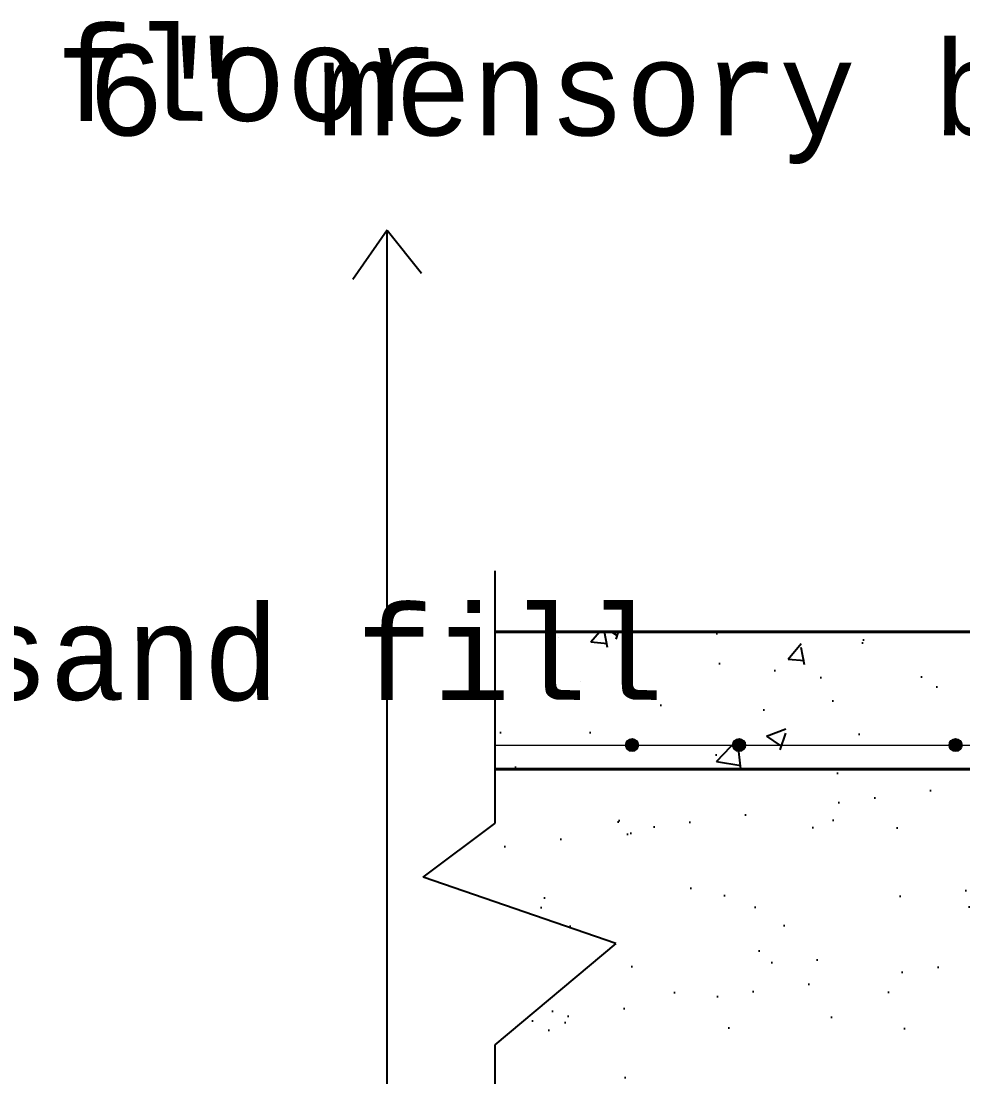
# Model space of a CAD drawing. Header units: inches. Extents: x 8351 to 42256, y 21052 to 33437.
# Drawn here: x 8590.86 to 8618.28, y 24217.36 to 24248.09 of the extents above; entities that cross this region are included whole.
import ezdxf

# ---------------------------------------------------------------- set-up
doc = ezdxf.new("R2010")
doc.units = ezdxf.units.IN
doc.header["$MEASUREMENT"] = 0
doc.layers.add('A-ANNO-TEXT', color=2, linetype='Continuous')
doc.layers.add('A-FLOR-STRS', color=7, linetype='Continuous', lineweight=0)
doc.styles.get("Standard").update_dxf_attribs({"font": 'consolab.ttf', "height": 11})

msp = doc.modelspace()

# ---------------------------------------------------------------- hatches: boundary and pattern name
h = msp.add_hatch()
h.set_pattern_fill('AR-CONC', color=8, scale=0.8, style=0)
h.set_pattern_definition([(50, (-148085.5454, 22439.2075), (5.73808146, -0.50201708), [0.6, -6.6]), (355, (-148085.5454, 22439.2075), (-1.11001067, 6.01753707), [0.48, -5.28]), (100.4514, (-148085.067, 22439.1656), (4.62807505, 5.51551634), [0.50992152, -5.6091369]), (46.1842, (-148085.5454, 22440.8075), (8.5379284, -1.3241521), [0.9, -9.9]), (96.6356, (-148084.834, 22440.697), (7.47730164, 7.79294297), [0.7648823, -8.413704]), (351.1842, (-148085.545, 22440.8075), (7.47729556, 7.7929488), [0.72, -7.92]), (21, (-148084.7454, 22440.4075), (4.77525642, -3.22095113), [0.6, -6.6]), (326, (-148084.7454, 22440.4075), (1.94652266, 5.80120036), [0.48, -5.28]), (71.4514, (-148084.3474, 22440.139), (6.72178103, 2.58024397), [0.50992152, -5.6091369]), (37.5, (-148085.5454, 22439.2075), (0.097278843, 2.66315083), [0, -5.216, 0, -5.36, 0, -5.3]), (7.5, (-148085.5454, 22439.2075), (2.1045563, 3.155293695), [0, -3.056, 0, -5.096, 0, -2.02]), (327.5, (-148087.3294, 22439.2075), (4.27057949, -0.180438974), [0, -2, 0, -6.24, 0, -8.28]), (317.5, (-148088.1294, 22439.2075), (4.665489355, 0.80083986), [0, -2.6, 0, -4.144, 0, -5.88])])
edge = h.paths.add_edge_path()
edge.add_line((8674.921, 24230.313), (8638.943, 24230.313))
edge.add_spline(control_points=[(8638.943, 24230.313), (8638.872, 24230.306), (8638.801, 24230.305), (8638.73, 24230.313)], knot_values=[5.468447, 5.468447, 5.468447, 5.468447, 5.682646, 5.682646, 5.682646, 5.682646], degree=3, periodic=0)
edge.add_line((8638.73, 24230.313), (8637.708, 24230.313))
edge.add_spline(control_points=[(8637.708, 24230.313), (8637.51, 24230.281), (8637.309, 24230.304), (8637.109, 24230.313)], knot_values=[3.830592, 3.830592, 3.830592, 3.830592, 4.430197, 4.430197, 4.430197, 4.430197], degree=3, periodic=0)
edge.add_line((8637.109, 24230.313), (8636.684, 24230.313))
edge.add_spline(control_points=[(8636.684, 24230.313), (8636.238, 24230.298), (8635.794, 24230.253), (8635.352, 24230.313)], knot_values=[2.074247, 2.074247, 2.074247, 2.074247, 3.407323, 3.407323, 3.407323, 3.407323], degree=3, periodic=0)
edge.add_line((8635.352, 24230.313), (8604.633, 24230.313))
edge.add_line((8604.633, 24230.313), (8604.633, 24226.313))
edge.add_line((8604.633, 24226.313), (8634.353, 24226.313))
edge.add_spline(control_points=[(8634.353, 24226.313), (8634.402, 24226.321), (8634.572, 24226.344), (8634.742, 24226.33), (8634.863, 24226.313)], knot_values=[1.068767, 1.068767, 1.068767, 1.068767, 1.215198, 1.58148, 1.58148, 1.58148, 1.58148], degree=3, periodic=0)
edge.add_line((8634.863, 24226.313), (8638.079, 24226.313))
edge.add_spline(control_points=[(8638.079, 24226.313), (8638.116, 24226.318), (8638.196, 24226.326), (8638.276, 24226.319), (8638.319, 24226.313)], knot_values=[4.807846, 4.807846, 4.807846, 4.807846, 4.920431, 5.051742, 5.051742, 5.051742, 5.051742], degree=3, periodic=0)
edge.add_line((8638.319, 24226.313), (8674.921, 24226.313))
edge.add_line((8674.921, 24226.313), (8674.921, 24230.313))
h = msp.add_hatch()
h.set_pattern_fill('AR-SAND', color=5, scale=2, style=0)
h.set_pattern_definition([(37.5, (-148085.5454, 22439.2075), (-0.125986716, 3.85364754), [0, -3.04, 0, -3.4, 0, -3.25]), (7.5, (-148085.5454, 22439.2075), (3.53955341, 5.64429213), [0, -1.64, 0, -2.74, 0, -1.05]), (327.5, (-148088.0054, 22439.2075), (6.22828372, 0.01131811), [0, -1, 0, -3.6, 0, -4.7]), (317.5, (-148088.0054, 22439.2075), (6.0122532, 1.75535113), [0, -0.5, 0, -2.36, 0, -2.7])])
edge = h.paths.add_edge_path()
edge.add_line((8674.921, 24226.313), (8639.394, 24226.313))
edge.add_spline(control_points=[(8638.943, 24226.231), (8639.063, 24226.242), (8639.183, 24226.268), (8639.303, 24226.294)], knot_values=[5.682646, 5.682646, 5.682646, 5.682646, 6.044861, 6.044861, 6.044861, 6.044861], degree=3, periodic=0)
edge.add_line((8639.303, 24226.294), (8639.303, 24217.313))
edge.add_line((8639.303, 24217.313), (8674.921, 24217.313))
edge.add_line((8674.921, 24217.313), (8674.921, 24226.313))
h.paths.add_polyline_path([(8633.303, 24226.313), (8604.633, 24226.313), (8604.633, 24217.313), (8633.303, 24217.313)])
at = {"layer": 'A-FLOR-STRS', "lineweight": 9}
h = msp.add_hatch(color=1, dxfattribs=at)
h.dxf.hatch_style = 1
h.paths.add_polyline_path([(8608.646, 24227.206, 0.414214), (8608.458, 24227.018, 0.414214), (8608.646, 24226.83)])
h.paths.add_polyline_path([(8608.646, 24227.206), (8608.646, 24227.018), (8608.834, 24227.018, 0.414214)])
h.paths.add_polyline_path([(8608.834, 24227.018), (8608.646, 24227.018), (8608.646, 24226.83, 0.414214)])
h = msp.add_hatch(color=1, dxfattribs=at)
h.dxf.hatch_style = 1
h.paths.add_polyline_path([(8611.761, 24227.206, 0.414214), (8611.574, 24227.018, 0.414214), (8611.761, 24226.83)])
h.paths.add_polyline_path([(8611.761, 24227.206), (8611.761, 24227.018), (8611.949, 24227.018, 0.414214)])
h.paths.add_polyline_path([(8611.949, 24227.018), (8611.761, 24227.018), (8611.761, 24226.83, 0.414214)])
h = msp.add_hatch(color=1, dxfattribs=at)
h.dxf.hatch_style = 1
h.paths.add_polyline_path([(8618.063, 24227.206, 0.414214), (8617.875, 24227.018, 0.414214), (8618.063, 24226.83)])
h.paths.add_polyline_path([(8618.063, 24227.206), (8618.063, 24227.018), (8618.25, 24227.018, 0.414214)])
h.paths.add_polyline_path([(8618.25, 24227.018), (8618.063, 24227.018), (8618.063, 24226.83, 0.414214)])

# ---------------------------------------------------------------- linework, layer by layer
at = {"color": 8}
for p, q in [((8601.514, 24242.005), (8600.514, 24240.568)), ((8601.514, 24203.813), (8601.514, 24242.005)), ((8601.514, 24242.005), (8602.514, 24240.755))]:
    msp.add_line(p, q, dxfattribs=at)
at = {"color": 7}
for p, q in [((8604.656, 24232.089), (8604.656, 24224.735)), ((8602.567, 24223.177), (8604.656, 24224.735)), ((8608.176, 24221.24), (8602.567, 24223.177)), ((8608.176, 24221.24), (8604.656, 24218.288)), ((8604.656, 24218.288), (8604.656, 24207.322))]:
    msp.add_line(p, q, dxfattribs=at)
at = {"color": 7, "lineweight": 40}
for p, q in [((8604.633, 24230.313), (8674.921, 24230.313)), ((8604.633, 24226.313), (8674.921, 24226.313))]:
    msp.add_line(p, q, dxfattribs=at)
at = {"layer": 'A-FLOR-STRS', "color": 1, "lineweight": 9}
for p, q in [((8604.656, 24227.018), (8611.761, 24227.018)), ((8611.761, 24227.018), (8643.341, 24227.018))]:
    msp.add_line(p, q, dxfattribs=at)
for centre in [(8608.646, 24227.018), (8611.761, 24227.018), (8618.063, 24227.018)]:
    msp.add_circle(centre, 0.188, dxfattribs=at)

# ---------------------------------------------------------------- texts
at = {"layer": 'A-ANNO-TEXT', "color": 7, "lineweight": 9}
for s, p in [('4"  thick concrete floor', (8549.368, 24245.187)), ('6" mensory block', (8592.793, 24244.763)), ('compacted sand fill', (8567.072, 24228.333))]:
    msp.add_text(s, height=2.64, dxfattribs=at).set_placement(p)

doc.saveas('drawing.dxf')
